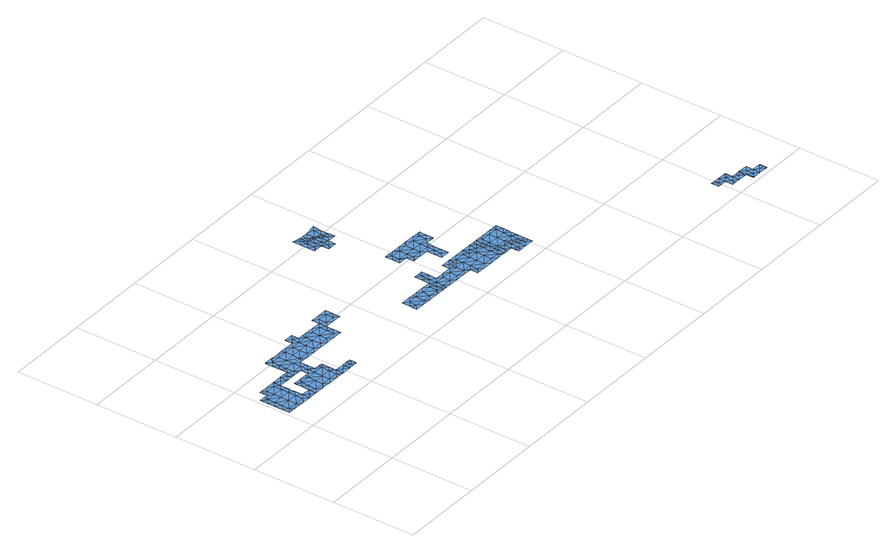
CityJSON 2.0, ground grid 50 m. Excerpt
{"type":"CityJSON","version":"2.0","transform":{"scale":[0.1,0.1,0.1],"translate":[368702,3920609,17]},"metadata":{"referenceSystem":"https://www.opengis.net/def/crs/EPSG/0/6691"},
"CityObjects":{
"waterbody1":{"type":"WaterBody","attributes":{"name":"9","class":"1140","function":"1","WaterBodyRiverFloodingRiskAttribute.description":"5","WaterBodyRiverFloodingRiskAttribute.rankOrg":"1","WaterBodyRiverFloodingRiskAttribute.adminType":"2","WaterBodyRiverFloodingRiskAttribute.scale":"L1"},"geometry":[{"type":"MultiSurface","lod":"1","boundaries":[[[0,1,2]],[[3,4,5]],[[5,4,6]],[[6,7,5]],[[8,9,10]],[[9,8,11]],[[9,11,12]],[[13,14,15]],[[16,14,13]],[[17,18,19]],[[20,21,19]],[[20,22,23]],[[22,24,23]],[[24,25,23]],[[21,17,19]],[[17,26,18]],[[27,26,17]],[[26,27,28]],[[29,28,27]],[[30,28,29]],[[14,31,32]],[[33,14,32]],[[33,3,14]],[[34,3,33]],[[23,25,35]],[[36,37,38]],[[23,21,20]],[[21,39,17]],[[40,38,37]],[[41,27,39]],[[42,43,44]],[[45,0,37]],[[44,43,2]],[[1,46,2]],[[47,48,49]],[[36,48,47]],[[37,36,47]],[[45,37,47]],[[45,47,49]],[[50,45,49]],[[51,19,18]],[[52,53,54]],[[55,52,54]],[[55,56,57]],[[58,59,60]],[[61,62,63]],[[62,61,64]],[[64,61,65]],[[65,66,67]],[[66,68,67]],[[11,6,12]],[[4,69,6]],[[67,68,70]],[[71,70,72]],[[72,3,34]],[[3,5,73]],[[74,5,7]],[[11,7,6]],[[5,74,75]],[[76,77,78]],[[5,75,73]],[[75,15,73]],[[73,15,14]],[[31,14,16]],[[27,17,39]],[[79,29,27]],[[79,30,29]],[[32,80,33]],[[3,73,14]],[[34,81,82]],[[83,81,84]],[[85,81,83]],[[81,85,82]],[[86,87,85]],[[88,89,90]],[[91,88,92]],[[88,91,89]],[[89,93,90]],[[93,94,78]],[[95,76,94]],[[96,97,98]],[[99,76,95]],[[94,76,78]],[[93,78,90]],[[77,90,78]],[[77,76,100]],[[100,76,101]],[[101,76,102]],[[102,76,99]],[[95,103,99]],[[98,104,96]],[[85,87,82]],[[87,105,82]],[[104,106,82]],[[107,108,109]],[[110,111,112]],[[113,114,115]],[[116,114,113]],[[114,116,117]],[[117,118,9]],[[118,119,9]],[[120,51,121]],[[51,120,19]],[[19,120,20]],[[36,35,48]],[[36,23,35]],[[38,23,36]],[[38,21,23]],[[38,39,21]],[[40,39,38]],[[39,40,41]],[[40,122,41]],[[122,40,42]],[[42,40,43]],[[43,40,37]],[[0,43,37]],[[0,2,43]],[[0,123,1]],[[123,0,124]],[[124,0,45]],[[124,45,125]],[[50,125,45]],[[126,67,70]],[[127,106,128]],[[34,82,106]],[[106,127,34]],[[72,34,127]],[[129,71,72]],[[129,72,127]],[[126,70,71]],[[126,130,67]],[[130,65,67]],[[55,54,131]],[[132,63,62]],[[60,63,132]],[[59,63,60]],[[59,133,63]],[[59,134,133]],[[134,59,135]],[[135,59,58]],[[34,33,81]],[[33,84,81]],[[33,80,84]],[[136,86,85]],[[136,30,86]],[[65,130,64]],[[98,97,137]],[[98,137,138]],[[98,138,128]],[[106,98,128]],[[98,106,104]],[[104,82,105]],[[95,96,103]],[[96,95,97]],[[97,95,57]],[[57,95,94]],[[52,55,57]],[[52,57,94]],[[93,52,94]],[[139,53,52]],[[93,139,52]],[[139,93,89]],[[2,46,92]],[[86,30,79]],[[2,92,44]],[[44,92,88]],[[90,44,88]],[[87,86,140]],[[140,86,79]],[[141,142,143]],[[142,144,143]],[[143,144,145]],[[144,146,145]],[[147,145,146]],[[147,148,145]],[[148,147,135]],[[147,134,135]],[[149,134,147]],[[149,115,134]],[[143,145,148]],[[150,143,148]],[[148,151,150]],[[150,151,152]],[[153,150,152]],[[150,153,141]],[[150,141,143]],[[135,151,148]],[[134,115,133]],[[63,133,61]],[[61,133,65]],[[133,66,65]],[[133,114,66]],[[114,12,66]],[[12,68,66]],[[6,68,12]],[[69,68,6]],[[69,70,68]],[[70,69,72]],[[72,69,4]],[[72,4,3]],[[9,119,10]],[[12,117,9]],[[117,12,114]],[[115,114,133]],[[113,115,149]],[[154,155,56]],[[154,111,110]],[[156,97,57]],[[157,154,110]],[[112,158,110]],[[110,158,157]],[[159,55,131]],[[55,159,56]],[[159,154,56]],[[154,159,111]],[[159,160,111]],[[160,159,131]],[[161,56,155]],[[56,156,57]],[[161,156,56]],[[107,156,161]],[[109,156,107]],[[156,109,137]],[[137,97,156]]]}]},
"waterbody2":{"type":"WaterBody","attributes":{"name":"9","class":"1140","function":"1","WaterBodyRiverFloodingRiskAttribute.description":"5","WaterBodyRiverFloodingRiskAttribute.rankOrg":"2","WaterBodyRiverFloodingRiskAttribute.adminType":"2","WaterBodyRiverFloodingRiskAttribute.scale":"L1"},"geometry":[{"type":"MultiSurface","lod":"1","boundaries":[[[162,163,112]],[[164,163,162]],[[165,163,164]],[[163,165,166]],[[166,165,167]],[[163,166,158]],[[158,112,163]],[[158,166,157]]]}]},
"waterbody3":{"type":"WaterBody","attributes":{"name":"9","class":"1140","function":"1","WaterBodyRiverFloodingRiskAttribute.description":"5","WaterBodyRiverFloodingRiskAttribute.rankOrg":"1","WaterBodyRiverFloodingRiskAttribute.adminType":"2","WaterBodyRiverFloodingRiskAttribute.scale":"L1"},"geometry":[{"type":"MultiSurface","lod":"1","boundaries":[[[168,169,170]],[[171,170,169]],[[169,172,173]],[[171,169,173]],[[174,175,176]],[[177,175,174]],[[178,179,177]],[[176,180,181]],[[182,181,180]],[[183,179,184]],[[178,184,179]],[[185,179,183]],[[185,175,179]],[[185,180,175]],[[182,168,170]],[[180,168,182]],[[175,180,176]],[[177,179,175]],[[183,186,185]],[[187,168,188]],[[169,168,187]],[[172,187,189]],[[189,187,190]],[[187,191,190]],[[191,187,192]],[[192,188,193]],[[193,185,186]],[[188,180,185]],[[188,168,180]],[[172,169,187]],[[187,188,192]],[[188,185,193]]]}]},
"waterbody4":{"type":"WaterBody","attributes":{"name":"9","class":"1140","function":"1","WaterBodyRiverFloodingRiskAttribute.description":"5","WaterBodyRiverFloodingRiskAttribute.rankOrg":"1","WaterBodyRiverFloodingRiskAttribute.adminType":"2","WaterBodyRiverFloodingRiskAttribute.scale":"L1"},"geometry":[{"type":"MultiSurface","lod":"1","boundaries":[[[194,195,196]],[[196,195,197]],[[197,198,196]],[[198,199,196]],[[200,196,199]],[[196,200,194]]]}]},
"waterbody5":{"type":"WaterBody","attributes":{"name":"9","class":"1140","function":"1","WaterBodyRiverFloodingRiskAttribute.description":"5","WaterBodyRiverFloodingRiskAttribute.rankOrg":"1","WaterBodyRiverFloodingRiskAttribute.adminType":"2","WaterBodyRiverFloodingRiskAttribute.scale":"L1"},"geometry":[{"type":"MultiSurface","lod":"1","boundaries":[[[201,202,203]],[[202,201,204]],[[201,205,204]],[[203,206,201]],[[207,201,206]],[[207,205,201]]]}]},
"waterbody6":{"type":"WaterBody","attributes":{"name":"9","class":"1140","function":"1","WaterBodyRiverFloodingRiskAttribute.description":"5","WaterBodyRiverFloodingRiskAttribute.rankOrg":"1","WaterBodyRiverFloodingRiskAttribute.adminType":"2","WaterBodyRiverFloodingRiskAttribute.scale":"L1"},"geometry":[{"type":"MultiSurface","lod":"1","boundaries":[[[208,209,210]],[[211,210,209]],[[212,213,211]],[[214,215,216]],[[217,213,212]],[[218,219,220]],[[221,220,222]],[[220,223,222]],[[220,219,223]],[[223,219,224]],[[225,223,224]],[[206,223,225]],[[221,213,220]],[[217,220,213]],[[220,217,218]],[[218,217,226]],[[227,223,206]],[[223,227,222]],[[228,214,216]],[[228,229,214]],[[230,208,231]],[[208,230,209]],[[216,215,231]],[[209,232,211]],[[216,231,208]],[[213,233,211]],[[211,232,212]],[[226,217,212]],[[233,210,211]],[[210,216,208]],[[228,216,210]]]}]},
"waterbody7":{"type":"WaterBody","attributes":{"name":"9","class":"1140","function":"1","WaterBodyRiverFloodingRiskAttribute.description":"5","WaterBodyRiverFloodingRiskAttribute.rankOrg":"1","WaterBodyRiverFloodingRiskAttribute.adminType":"2","WaterBodyRiverFloodingRiskAttribute.scale":"L1"},"geometry":[{"type":"MultiSurface","lod":"1","boundaries":[[[234,235,236]],[[237,238,234]],[[237,236,239]],[[239,236,240]],[[240,236,235]],[[237,234,236]]]}]},
"waterbody8":{"type":"WaterBody","attributes":{"name":"9","class":"1140","function":"1","WaterBodyRiverFloodingRiskAttribute.description":"5","WaterBodyRiverFloodingRiskAttribute.rankOrg":"2","WaterBodyRiverFloodingRiskAttribute.adminType":"2","WaterBodyRiverFloodingRiskAttribute.scale":"L1"},"geometry":[{"type":"MultiSurface","lod":"1","boundaries":[[[229,202,241]],[[222,227,242]],[[241,215,214]],[[214,229,241]],[[243,242,229]],[[243,222,242]],[[221,222,243]],[[243,229,228]],[[233,228,210]],[[228,233,243]],[[233,221,243]],[[202,244,241]],[[241,244,215]],[[213,221,233]],[[227,206,242]],[[206,203,242]],[[203,202,242]],[[242,202,229]]]}]},
"waterbody9":{"type":"WaterBody","attributes":{"name":"9","class":"1140","function":"1","WaterBodyRiverFloodingRiskAttribute.description":"5","WaterBodyRiverFloodingRiskAttribute.rankOrg":"1","WaterBodyRiverFloodingRiskAttribute.adminType":"2","WaterBodyRiverFloodingRiskAttribute.scale":"L1"},"geometry":[{"type":"MultiSurface","lod":"1","boundaries":[[[245,246,247]],[[248,247,249]],[[248,250,247]],[[250,248,251]],[[252,253,254]],[[255,256,257]],[[258,259,256]],[[256,259,260]],[[260,261,256]],[[257,256,261]],[[255,262,258]],[[263,258,262]],[[258,263,264]],[[264,265,258]],[[266,267,268]],[[269,258,265]],[[266,269,265]],[[266,265,270]],[[270,265,271]],[[272,271,265]],[[272,265,264]],[[273,272,264]],[[274,261,260]],[[275,276,277]],[[277,276,278]],[[279,278,276]],[[280,281,254]],[[256,255,258]],[[282,264,263]],[[273,264,282]],[[251,268,283]],[[248,268,251]],[[278,279,284]],[[285,278,284]],[[254,286,280]],[[252,254,281]],[[250,281,280]],[[249,247,287]],[[278,274,260]],[[259,249,260]],[[269,259,258]],[[268,269,266]],[[267,283,268]],[[285,274,278]],[[253,286,254]],[[278,260,277]],[[288,277,287]],[[250,280,247]],[[280,286,245]],[[280,245,247]],[[246,287,247]],[[260,249,277]],[[249,287,277]],[[288,275,277]],[[248,269,268]],[[248,259,269]],[[259,248,249]]]}]},
"waterbody10":{"type":"WaterBody","attributes":{"name":"9","class":"1140","function":"1","WaterBodyRiverFloodingRiskAttribute.description":"5","WaterBodyRiverFloodingRiskAttribute.rankOrg":"2","WaterBodyRiverFloodingRiskAttribute.adminType":"2","WaterBodyRiverFloodingRiskAttribute.scale":"L1"},"geometry":[{"type":"MultiSurface","lod":"1","boundaries":[[[171,173,289]],[[290,291,292]],[[293,294,295]],[[296,295,294]],[[296,297,295]],[[296,298,297]],[[299,298,296]],[[300,299,301]],[[302,303,304]],[[305,304,303]],[[305,306,304]],[[235,306,305]],[[234,306,235]],[[234,238,306]],[[239,307,308]],[[239,308,309]],[[308,310,309]],[[309,310,311]],[[312,313,314]],[[313,312,315]],[[315,312,316]],[[317,318,319]],[[317,320,318]],[[317,321,320]],[[321,322,320]],[[323,322,321]],[[318,320,290]],[[324,319,318]],[[319,324,325]],[[324,326,325]],[[326,327,325]],[[327,328,325]],[[327,329,328]],[[173,172,289]],[[295,330,329]],[[329,330,331]],[[331,330,314]],[[331,314,332]],[[333,331,332]],[[329,331,333]],[[328,329,334]],[[335,325,328]],[[325,335,319]],[[321,317,336]],[[334,329,333]],[[313,332,314]],[[330,337,314]],[[297,337,330]],[[297,338,337]],[[297,339,338]],[[340,339,297]],[[339,304,338]],[[311,337,338]],[[306,311,338]],[[309,311,238]],[[237,239,309]],[[237,309,238]],[[238,311,306]],[[306,338,304]],[[302,304,339]],[[301,299,296]],[[298,340,297]],[[297,330,295]],[[296,294,301]],[[293,295,327]],[[292,324,318]],[[290,292,318]],[[341,342,343]],[[308,341,310]],[[344,345,199]],[[289,345,344]],[[171,289,344]],[[197,171,344]],[[198,197,344]],[[199,198,344]],[[346,345,289]],[[345,346,347]],[[347,346,307]],[[307,346,308]],[[295,329,327]],[[310,341,343]],[[289,172,348]],[[172,189,348]],[[189,349,348]],[[190,349,189]],[[311,310,350]],[[311,350,337]],[[337,350,314]],[[314,350,312]],[[350,351,312]],[[336,352,353]],[[317,352,336]],[[319,352,317]],[[323,354,322]],[[355,322,354]],[[355,320,322]],[[355,354,356]],[[351,316,312]],[[351,350,310]],[[346,289,357]],[[308,357,341]],[[341,357,342]],[[342,357,358]],[[357,348,358]],[[310,343,359]],[[359,351,310]],[[358,348,349]],[[289,348,357]],[[308,346,357]]]}]},
"waterbody11":{"type":"WaterBody","attributes":{"name":"9","class":"1140","function":"1","WaterBodyRiverFloodingRiskAttribute.description":"5","WaterBodyRiverFloodingRiskAttribute.rankOrg":"1","WaterBodyRiverFloodingRiskAttribute.adminType":"2","WaterBodyRiverFloodingRiskAttribute.scale":"L1"},"geometry":[{"type":"MultiSurface","lod":"1","boundaries":[[[360,361,362]],[[362,361,363]],[[362,363,364]],[[362,364,365]],[[362,365,366]],[[362,366,367]],[[291,367,366]],[[368,367,291]],[[367,368,369]],[[293,327,326]],[[340,298,370]],[[371,370,298]],[[371,298,372]],[[294,293,365]],[[371,372,373]],[[374,375,363]],[[361,376,377]],[[360,367,378]],[[361,374,363]],[[363,379,364]],[[294,365,364]],[[366,365,324]],[[326,324,365]],[[366,324,292]],[[360,362,367]],[[292,291,366]],[[290,368,291]],[[380,367,369]],[[293,326,365]],[[301,294,364]],[[370,339,340]],[[299,372,298]],[[373,372,381]],[[371,303,370]],[[375,379,363]],[[364,300,301]],[[379,300,364]],[[381,300,379]],[[299,300,372]],[[381,372,300]],[[379,382,381]],[[382,379,375]],[[374,361,383]],[[303,302,370]],[[302,339,370]],[[383,361,377]],[[378,367,380]],[[378,384,360]],[[376,360,384]],[[361,360,376]],[[369,368,356]],[[355,356,368]],[[290,355,368]],[[320,355,290]]]}]},
"waterbody12":{"type":"WaterBody","attributes":{"name":"9","class":"1140","function":"1","WaterBodyRiverFloodingRiskAttribute.description":"5","WaterBodyRiverFloodingRiskAttribute.rankOrg":"2","WaterBodyRiverFloodingRiskAttribute.adminType":"2","WaterBodyRiverFloodingRiskAttribute.scale":"L1"},"geometry":[{"type":"MultiSurface","lod":"1","boundaries":[[[385,386,387]],[[388,389,390]],[[391,388,390]],[[388,391,392]],[[393,394,395]],[[396,393,395]],[[393,396,397]],[[393,397,398]],[[399,386,400]],[[401,402,403]],[[404,390,403]],[[405,406,407]],[[408,409,385]],[[410,411,389]],[[397,396,408]],[[412,396,395]],[[400,413,399]],[[404,391,390]],[[386,399,405]],[[399,406,405]],[[399,414,406]],[[414,404,406]],[[406,404,407]],[[403,407,404]],[[407,403,415]],[[402,415,403]],[[403,390,401]],[[411,416,401]],[[416,411,417]],[[418,417,411]],[[410,418,411]],[[411,401,389]],[[401,390,389]],[[409,386,385]],[[409,400,386]],[[412,400,409]],[[412,413,400]],[[408,412,409]],[[408,396,412]]]}]}
},
"vertices":[
[86,673,21],[114,649,21],[143,672,21],[374,946,21],[430,945,21],[431,991,21],[488,991,21],[460,1014,21],[517,1019,21],[545,1036,21],[517,1059,21],[517,1013,21],[545,990,21],[341,1016,21],[318,993,21],[346,1016,21],[290,1017,21],[145,857,21],[117,880,21],[89,858,21],[60,835,21],[88,811,21],[41,835,21],[31,812,21],[3,836,21],[3,821,21],[170,880,21],[173,833,21],[174,880,21],[202,856,21],[231,879,21],[290,1016,21],[289,970,21],[317,947,21],[373,900,21],[3,790,21],[31,766,21],[87,719,21],[87,765,21],[145,811,21],[144,764,21],[173,787,21],[172,741,21],[143,718,21],[171,695,21],[29,674,21],[118,649,21],[30,720,21],[2,743,21],[1,697,21],[0,651,21],[75,881,21],[313,669,21],[294,647,21],[341,646,21],[370,669,21],[427,714,21],[370,715,21],[743,949,22],[714,941,22],[742,917,22],[657,896,22],[685,872,22],[714,895,22],[628,873,22],[600,896,22],[601,943,22],[543,897,21],[544,943,21],[487,944,21],[487,898,21],[458,875,21],[430,899,21],[374,992,21],[427,1015,21],[403,1015,21],[258,763,21],[229,740,21],[257,717,21],[230,832,21],[288,938,21],[316,901,21],[316,854,21],[288,905,21],[288,924,21],[288,878,21],[259,855,21],[287,832,21],[199,671,21],[227,648,21],[228,694,21],[182,648,21],[171,648,21],[256,670,21],[314,716,21],[314,762,21],[343,785,21],[371,761,21],[372,807,21],[286,785,21],[229,774,21],[229,786,21],[269,786,21],[321,785,21],[344,831,21],[324,831,21],[372,854,21],[456,767,21],[456,783,21],[430,783,21],[483,667,21],[454,644,21],[511,643,21],[630,1012,22],[601,989,22],[658,988,22],[604,1012,22],[573,1012,21],[574,1034,21],[574,1059,21],[60,859,21],[61,881,21],[172,769,21],[83,650,21],[57,650,21],[31,651,21],[515,875,21],[401,876,21],[400,830,21],[429,876,21],[571,874,22],[398,645,21],[742,871,22],[657,942,22],[715,987,22],[743,964,22],[264,878,21],[400,784,21],[400,792,21],[284,647,21],[268,832,21],[857,1008,22],[858,1054,22],[829,1032,22],[801,1055,22],[772,1033,22],[744,1056,22],[744,1010,22],[772,986,22],[687,1011,22],[828,986,22],[800,963,22],[856,962,22],[857,987,22],[455,691,21],[455,706,21],[428,760,21],[512,690,21],[512,673,21],[426,668,21],[433,645,21],[456,737,21],
[537,643,21],[540,666,21],[568,643,21],[568,670,21],[544,689,21],[569,689,21],
[1279,748,27],[1336,747,27],[1308,771,27],[1364,770,27],[1364,723,27],[1364,747,27],[1137,773,27],[1165,749,27],[1194,772,27],[1137,727,27],[1136,707,27],[1165,703,27],[1222,749,27],[1226,772,27],[1251,771,27],[1193,680,27],[1136,681,27],[1222,702,27],[1222,679,27],[1335,701,27],[1278,702,27],[1363,700,27],[1363,677,27],[1318,678,27],[1306,678,27],[1250,679,27],
[1395,862,27],[1366,862,27],[1394,839,27],[1365,816,27],[1393,815,27],[1422,815,27],[1422,861,27],
[1345,1394,22],[1374,1417,22],[1345,1417,22],[1373,1370,22],[1334,1371,22],[1317,1418,22],[1316,1371,22],
[1404,1532,24],[1376,1555,9],[1375,1509,8],[1347,1533,1],[1319,1556,12],[1318,1510,12],[1403,1462,18],[1431,1462,18],[1403,1486,14],[1290,1533,22],[1262,1511,22],[1261,1465,22],[1290,1487,22],[1318,1487,22],[1318,1464,22],[1289,1441,22],[1260,1418,22],[1271,1418,22],[1262,1557,22],[1317,1441,22],[1375,1486,18],[1375,1463,22],[1433,1554,24],[1432,1508,17],[1344,1556,10],[1347,1510,12],
[1592,789,26],[1592,813,26],[1563,790,26],[1563,767,26],[1591,766,26],[1535,767,26],[1535,813,26],
[1403,1439,22],[1346,1440,22],[1346,1486,22],[1431,1416,22],
[1651,950,26],[1651,976,26],[1623,974,26],[1566,975,26],[1623,1020,26],[1594,951,26],[1537,952,26],[1593,859,26],[1649,858,26],[1621,881,26],[1539,1091,26],[1567,1067,26],[1586,1090,26],[1511,1068,26],[1567,1021,26],[1624,1066,26],[1596,1090,26],[1501,1091,26],[1483,1092,26],[1454,1069,26],[1453,1023,26],[1481,999,26],[1481,953,26],[1509,976,26],[1510,1022,26],[1464,999,26],[1425,1000,26],[1425,1046,26],[1426,1092,26],[1653,1089,26],[1708,996,26],[1709,1042,26],[1680,1019,26],[1681,1066,26],[1709,1046,26],[1622,928,26],[1593,905,26],[1457,1092,26],[1493,953,26],[1710,1088,26],[1695,1088,26],[1650,904,26],[1651,997,26],[1698,996,26],
[1392,746,27],[1930,646,26],[1930,669,26],[1902,669,26],[1817,694,26],[1818,717,26],[1789,694,26],[1790,740,26],[1733,741,26],[1762,764,26],[1790,763,26],[1818,763,26],[1818,740,26],[1705,788,26],[1706,811,26],[1677,788,26],[1649,812,26],[1620,789,26],[1478,768,26],[1506,744,26],[1563,744,26],[1562,697,26],[1619,743,26],[1618,650,26],[1646,627,26],[1675,650,26],[1599,628,26],[1589,628,26],[1901,600,26],[1902,646,26],[1873,624,26],[1930,623,26],[1929,577,26],[1958,599,26],[1986,576,26],[1874,670,26],[1845,647,26],[1845,670,26],[1817,671,26],[1816,624,26],[1788,648,26],[1732,695,26],[1732,649,26],[1703,626,26],[1760,625,26],[1802,625,26],[1837,624,26],[1889,577,26],[1675,696,26],[1676,742,26],[1705,765,26],[1733,764,26],[1505,698,26],[1477,676,26],[1533,675,26],[1393,792,27],[1421,769,27],[1449,745,26],[1469,768,26],[1392,700,27],[1386,677,27],[1619,697,26],[1590,674,26],[1873,603,26],[1872,577,26],[1986,600,26],[1958,622,26],[1987,622,26],[1448,699,26],[1420,676,27],[1582,674,26],
[1960,738,26],[1961,784,26],[1903,739,26],[1904,785,26],[1846,740,26],[1846,693,26],[1902,692,26],[1959,692,26],[1959,645,26],[1987,668,26],[1734,787,26],[1762,810,26],[1790,787,26],[1797,810,26],[1933,808,26],[1876,808,26],[1989,761,26],[1989,807,26],[1988,714,26],[1847,786,26],[1987,674,26],[1819,809,26],[1855,809,26],[1967,807,26],[1988,731,26],
[3120,4,32],[3113,51,32],[3113,5,32],[3047,144,32],[3001,145,32],[3029,121,32],[3058,121,32],[3058,144,32],[3226,26,32],[3227,49,32],[3220,49,32],[3198,26,32],[3220,3,32],[3226,3,32],[3114,97,32],[3142,73,32],[3001,99,32],[3000,52,32],[3029,75,32],[3057,98,32],[3104,51,32],[3085,74,32],[3057,52,32],[3169,4,32],[3141,27,32],[2963,145,32],[2972,122,32],[3170,50,32],[3171,96,32],[3086,97,32],[3022,52,32],[2963,99,32],[2944,99,32],[2944,146,32]
]}
